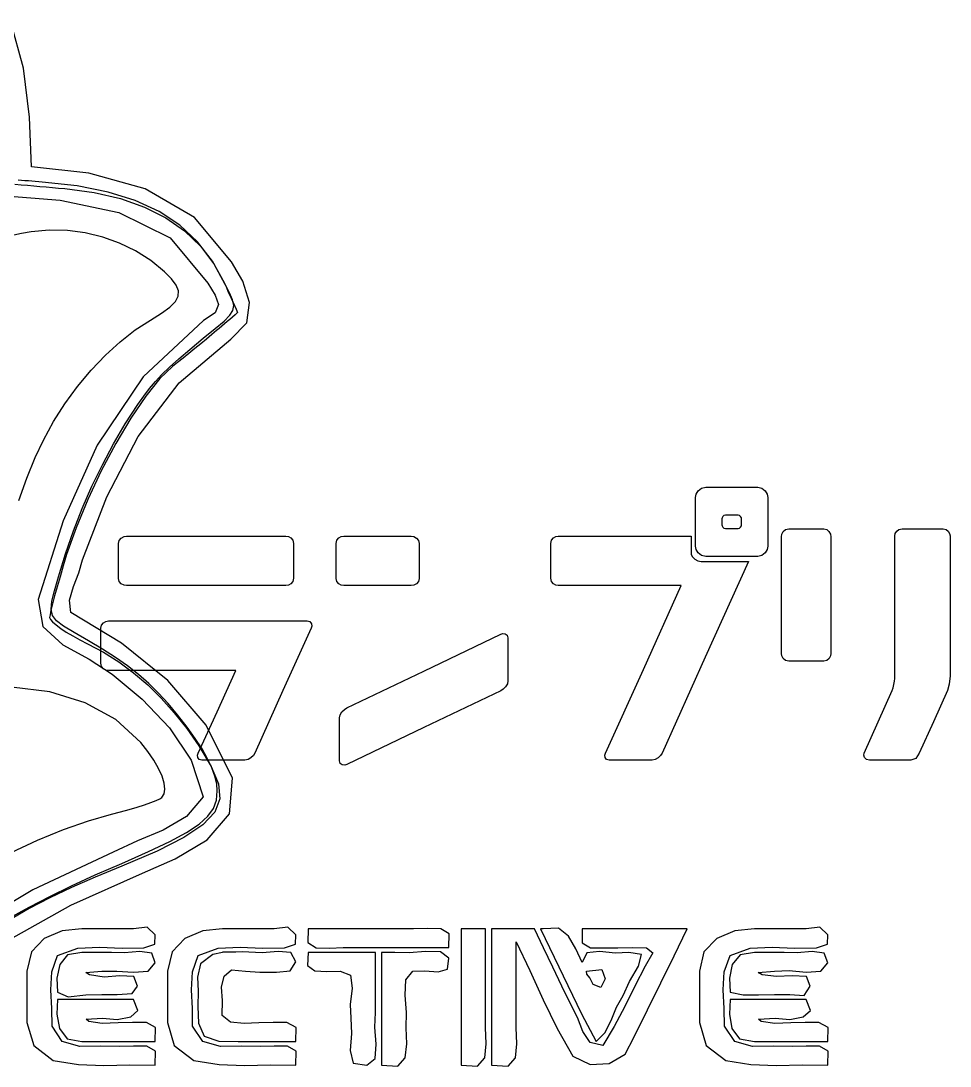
# Model space of a CAD drawing. Extents: x -4.9 to 91.4, y -0.3 to 57.5.
# Drawn here: x 55.58 to 91.43, y 3.59 to 43.93 of the extents above; entities that cross this region are included whole.
import ezdxf

# ---------------------------------------------------------------- set-up
doc = ezdxf.new("R2010")
doc.units = 0
doc.layers.get('0').update_dxf_attribs({"linetype": 'CONTINUOUS'})
for name, color, linetype in [('GMO_detective', 7, 'CONTINUOUS'), ('outer', 7, 'CONTINUOUS'), ('rose', 7, 'CONTINUOUS'), ('uros_logo', 7, 'CONTINUOUS')]:
    doc.layers.add(name, color=color, linetype=linetype)

msp = doc.modelspace()

# ---------------------------------------------------------------- linework, layer by layer
at = {"color": 1}
msp.add_lwpolyline([(55.104964, 9.281788), (55.8975, 9.72396), (56.696888, 10.140255), (57.536567, 10.548666), (58.449977, 10.967263), (59.470559, 11.414091), (60.504323, 11.86981), (61.332947, 12.263853), (61.977184, 12.611913), (62.457768, 12.929757), (62.79545, 13.233154), (63.010966, 13.537822), (63.125065, 13.859529), (63.158487, 14.213991), (63.135548, 14.486856), (63.066169, 14.783295), (62.949451, 15.104975), (62.784496, 15.453669), (62.570411, 15.831044), (62.306304, 16.238846), (61.991278, 16.678769), (61.624441, 17.152505), (61.263857, 17.583935), (60.896761, 17.983165), (60.516528, 18.355671), (60.116531, 18.706985), (59.690142, 19.042609), (59.23073, 19.368073), (58.731673, 19.68888), (58.186341, 20.010507), (57.632269, 20.324303), (57.226893, 20.568963), (56.954359, 20.778354), (56.798818, 20.986317), (56.74442, 21.226717), (56.7753, 21.533369), (56.875608, 21.940166), (57.029495, 22.480948), (57.300077, 23.367249), (57.607377, 24.247861), (57.949007, 25.117573), (58.322575, 25.971224), (58.725694, 26.80363), (59.155972, 27.609577), (59.611024, 28.38388), (60.088456, 29.121379), (60.319213, 29.451579), (60.540809, 29.744922), (60.77002, 30.018422), (61.023618, 30.289091), (61.318377, 30.573835), (61.671066, 30.889721), (62.098461, 31.253708), (62.617335, 31.682757), (63.081086, 32.061507), (63.418504, 32.347601), (63.641442, 32.57091), (63.761753, 32.761383), (63.791291, 32.94892), (63.741912, 33.163391), (63.625474, 33.434721), (63.453831, 33.792808), (62.969294, 34.660456), (62.390905, 35.409422), (61.708867, 36.045131), (60.913387, 36.573052), (59.994669, 36.998623), (58.942919, 37.327291), (57.748347, 37.564511), (56.401152, 37.715731), (56.268895, 37.725918), (56.136638, 37.736104), (56.004378, 37.74629), (55.872121, 37.756503), (55.739864, 37.766716), (55.607606, 37.776903), (55.475349, 37.787089)], dxfattribs=at)
at = {"layer": 'GMO_detective', "color": 7}
for points in [[(57.937532, 8.887348), (57.177223, 8.814852), (56.483721, 8.521932), (55.986278, 8.003719), (55.814148, 7.255398), (55.812296, 6.293294), (55.817746, 5.278802), (56.076009, 4.391681), (56.832521, 3.811688), (57.799446, 3.649181), (58.786257, 3.616849), (59.780055, 3.636164), (60.767943, 3.628755), (60.777362, 4.16406), (60.44331, 4.35591), (59.926931, 4.365435), (59.389382, 4.353264), (58.657153, 4.357497), (57.858935, 4.348237), (57.174249, 4.535085), (56.78261, 5.12717), (56.771894, 5.819346), (56.732088, 6.532715), (56.771093, 7.227273), (56.996801, 7.862934), (57.773136, 8.139503), (58.616765, 8.185567), (59.483447, 8.144874), (60.328941, 8.161278), (60.755542, 8.292961), (60.762157, 8.657848), (60.451499, 8.955822), (59.926275, 8.886819), (59.429112, 8.886819), (58.93195, 8.886819), (58.434795, 8.886819)], [(63.362523, 8.887348), (62.602349, 8.814799), (61.909019, 8.521799), (61.411722, 8.00356), (61.239655, 7.255398), (61.237803, 6.293294), (61.243227, 5.278802), (61.50149, 4.391681), (62.258002, 3.811688), (63.224924, 3.649181), (64.211735, 3.616849), (65.205533, 3.636164), (66.193424, 3.628755), (66.20279, 4.164166), (65.868574, 4.355963), (65.352007, 4.365223), (64.814342, 4.353317), (64.082224, 4.357285), (63.284156, 4.34829), (62.599613, 4.535165), (62.208083, 5.127223), (62.197367, 5.819399), (62.157563, 6.532768), (62.196568, 7.227326), (62.422274, 7.862987), (63.198484, 8.139556), (64.041978, 8.18562), (64.908528, 8.144927), (65.753901, 8.161331), (66.180891, 8.292961), (66.187585, 8.657875), (65.876773, 8.955875), (65.351234, 8.886871), (64.854072, 8.886871), (64.356909, 8.886871), (63.859755, 8.886871)], [(66.665163, 8.887348), (66.653812, 8.355615), (66.978585, 8.160008), (67.485649, 8.146779), (68.02116, 8.162654), (69.038538, 8.162654), (70.055919, 8.162654), (71.073297, 8.162654), (72.090678, 8.162654), (72.102002, 8.694493), (71.777054, 8.890046), (71.269792, 8.903276), (70.734181, 8.887401), (69.716929, 8.887401), (68.699678, 8.887401), (67.682427, 8.887374)], [(72.561959, 8.887348), (72.561959, 7.572686), (72.561959, 6.258052), (72.561959, 4.94339), (72.561959, 3.628755), (73.197496, 3.59137), (73.477385, 3.909584), (73.535466, 4.449625), (73.505571, 5.07764), (73.505571, 6.03006), (73.505571, 6.982507), (73.505571, 7.934927), (73.505571, 8.887348), (73.269666, 8.887348), (73.033764, 8.887348), (72.797861, 8.887348)], [(73.74173, 8.887348), (73.74173, 7.572686), (73.74173, 6.258052), (73.74173, 4.94339), (73.74173, 3.628755), (74.377228, 3.591396), (74.657127, 3.909611), (74.715227, 4.449651), (74.685343, 5.07764), (74.685343, 5.905283), (74.685343, 6.732899), (74.685343, 7.560542), (74.685343, 8.388158), (75.220857, 7.276247), (75.732701, 6.149176), (76.267471, 5.036762), (76.871771, 3.968798), (77.543228, 3.649975), (78.272039, 3.689107), (78.894217, 4.054655), (79.245779, 4.715002), (79.756647, 5.758201), (80.267846, 6.801215), (80.779092, 7.844228), (81.290105, 8.887348), (80.277762, 8.887348), (79.265422, 8.887348), (78.253081, 8.887348), (77.240741, 8.887348), (77.23029, 8.353339), (77.561132, 8.160617), (78.073958, 8.149769), (78.60947, 8.160617), (79.18669, 8.173052), (79.72204, 8.160617), (79.964964, 7.9689), (79.66472, 7.444575), (79.261847, 6.67358), (78.876611, 5.886947), (78.475929, 5.113941), (78.02673, 4.38385), (77.54708, 4.497065), (77.26109, 4.924076), (77.053834, 5.470123), (76.810383, 5.940446), (76.456011, 6.677072), (76.101562, 7.413672), (75.747121, 8.150272), (75.392783, 8.886924), (74.980017, 8.886924), (74.567251, 8.886924), (74.154485, 8.887136)], [(75.628955, 8.887348), (76.161252, 7.797291), (76.681277, 6.696413), (77.211925, 5.604901), (77.776109, 4.542891), (78.113953, 4.876398), (78.354012, 5.348229), (78.5644, 5.861283), (78.813254, 6.318509), (79.061404, 6.85265), (79.412604, 7.450899), (79.520586, 7.898415), (79.039081, 7.980436), (78.517326, 7.954507), (77.905813, 8.018218), (77.411347, 7.964878), (77.240741, 7.587741), (76.987349, 8.116193), (76.709336, 8.604323), (76.319433, 8.90907), (75.730378, 8.887374), (75.705031, 8.887374), (75.679684, 8.887374), (75.654337, 8.887374)], [(83.884778, 8.887348), (83.12458, 8.814825), (82.431073, 8.521852), (81.933704, 8.00364), (81.76191, 7.255398), (81.760058, 6.293215), (81.765376, 5.278697), (82.023546, 4.391575), (82.780199, 3.811556), (83.747023, 3.649155), (84.73372, 3.616849), (85.7274, 3.636164), (86.715171, 3.628755), (86.72459, 4.16406), (86.390538, 4.35591), (85.874159, 4.365435), (85.33661, 4.353264), (84.604389, 4.357497), (83.806165, 4.348237), (83.121471, 4.535085), (82.729835, 5.12717), (82.71912, 5.819346), (82.679316, 6.532715), (82.718321, 7.227273), (82.944026, 7.862934), (83.720364, 8.139503), (84.563993, 8.185567), (85.430672, 8.144874), (86.276169, 8.161278), (86.70277, 8.292961), (86.709384, 8.657848), (86.398727, 8.955822), (85.873502, 8.886819), (85.37634, 8.886819), (84.879177, 8.886819), (84.382017, 8.886819)], [(57.937532, 7.980436), (57.384516, 7.889049), (57.078845, 7.514346), (56.966615, 6.987878), (56.993922, 6.441117), (57.403989, 6.269826), (58.086085, 6.337162), (58.705487, 6.358593), (59.293521, 6.348539), (59.871318, 6.39111), (60.078124, 6.680274), (59.936921, 7.054315), (59.395462, 7.074159), (58.790958, 7.025343), (58.226983, 7.109904), (58.082394, 7.19764), (58.710067, 7.255557), (59.281319, 7.251853), (59.931079, 7.221293), (60.489361, 7.256324), (60.767853, 7.571231), (60.629024, 7.954903), (60.166598, 8.016604), (59.584549, 7.957867), (59.08399, 7.980621), (58.797375, 7.980621), (58.510759, 7.980621), (58.224147, 7.980594), (57.937532, 7.980594), (57.937532, 7.980568)], [(63.362523, 7.980436), (62.988797, 7.894552), (62.510766, 7.534586), (62.390328, 7.024523), (62.418911, 6.488292), (62.407507, 5.890598), (62.431002, 5.252556), (62.647839, 4.748128), (63.216463, 4.551251), (63.959979, 4.534318), (64.70436, 4.534318), (65.449016, 4.538287), (66.193363, 4.538287), (66.197729, 5.081979), (65.847272, 5.270865), (65.311909, 5.274834), (64.76155, 5.263721), (64.198765, 5.234167), (63.673956, 5.286475), (63.343185, 5.541798), (63.362552, 6.121209), (63.325934, 6.633786), (63.419165, 7.062491), (63.705256, 7.304849), (64.247242, 7.258388), (64.797522, 7.214864), (65.438401, 7.221743), (65.969846, 7.267543), (66.193376, 7.621211), (65.9945, 7.972498), (65.501676, 8.019673), (64.89523, 7.95829), (64.375295, 7.983425), (64.125192, 8.003005), (63.868917, 7.983425), (63.552433, 7.983425), (63.362542, 7.983399), (63.362542, 7.983425), (63.362542, 7.983425), (63.362539, 7.983425)], [(66.665163, 7.980436), (66.643758, 7.470795), (66.927777, 7.266564), (67.387464, 7.238015), (67.893104, 7.255478), (68.299155, 7.102416), (68.356712, 6.600872), (68.288246, 5.973281), (68.316228, 5.442156), (68.332183, 4.853273), (68.280459, 4.19671), (68.398122, 3.709533), (68.922254, 3.628835), (69.255224, 3.887095), (69.294427, 4.439121), (69.231935, 5.092853), (69.259838, 5.656178), (69.259838, 6.237255), (69.259838, 6.81836), (69.259838, 7.399437), (69.259838, 7.980515), (68.61117, 7.980515), (67.962502, 7.980515), (67.313833, 7.980489)], [(69.495481, 7.980436), (69.495481, 6.892522), (69.495481, 5.804609), (69.495481, 4.716669), (69.495481, 3.628755), (70.1301, 3.590841), (70.409802, 3.907891), (70.468235, 4.446185), (70.439091, 5.072057), (70.46375, 5.660332), (70.408312, 6.328722), (70.435374, 6.914588), (70.707534, 7.255398), (71.167018, 7.265982), (71.674965, 7.228067), (72.044979, 7.328079), (72.09067, 7.752418), (71.767026, 7.995067), (71.192325, 8.008296), (70.563821, 7.956888), (70.010315, 7.980436), (69.881606, 7.980436), (69.752897, 7.980436), (69.624188, 7.980436)], [(83.884778, 7.980436), (83.331762, 7.889049), (83.026092, 7.514346), (82.913861, 6.987878), (82.941168, 6.441117), (83.442874, 6.34465), (84.03359, 6.337241), (84.653125, 6.358673), (85.241286, 6.348618), (85.800102, 6.321896), (86.025437, 6.680485), (85.884051, 7.054527), (85.342709, 7.074106), (84.731712, 7.049499), (84.174272, 7.109719), (84.02969, 7.197402), (84.657314, 7.255398), (85.22399, 7.282068), (85.878328, 7.221082), (86.436604, 7.256113), (86.715099, 7.57102), (86.576357, 7.954665), (86.114104, 8.016393), (85.532211, 7.957708), (85.031755, 7.980462), (84.74501, 7.980462), (84.458265, 7.980462), (84.17152, 7.980436), (83.884778, 7.980436), (83.884778, 7.980409)], [(77.397837, 7.255398), (77.995618, 7.325777), (78.120337, 6.965097), (77.949612, 6.620822), (77.661058, 6.740228), (77.593541, 6.868101), (77.529245, 6.997694), (77.414596, 7.142924)], [(56.993922, 6.167114), (56.968522, 5.599266), (57.065611, 5.041048), (57.362757, 4.637876), (57.937532, 4.535165), (58.64511, 4.535165), (59.35269, 4.535165), (60.06027, 4.535165), (60.76785, 4.535165), (60.772269, 5.078804), (60.421987, 5.267716), (59.886815, 5.271685), (59.336558, 5.260837), (58.720346, 5.236231), (58.198131, 5.312643), (58.09516, 5.408528), (58.736698, 5.442183), (59.295712, 5.395351), (59.817261, 5.487453), (60.095902, 5.738198), (59.926187, 6.16722), (59.193122, 6.16722), (58.460057, 6.16722), (57.726992, 6.16722), (56.99393, 6.167194), (56.99393, 6.167114)], [(82.941168, 6.167114), (82.915768, 5.599266), (83.012857, 5.041048), (83.310008, 4.637876), (83.884778, 4.535165), (84.592359, 4.535165), (85.299936, 4.535165), (86.007516, 4.535165), (86.715097, 4.535165), (86.719515, 5.078804), (86.369231, 5.267716), (85.834058, 5.271685), (85.283802, 5.260837), (84.667625, 5.236231), (84.145414, 5.312669), (84.042433, 5.408528), (84.683941, 5.442183), (85.242956, 5.395351), (85.764505, 5.487453), (86.043145, 5.738198), (85.873428, 6.16722), (85.140363, 6.16722), (84.407301, 6.16722), (83.674236, 6.16722), (82.941174, 6.167194), (82.941174, 6.167114)]]:
    msp.add_lwpolyline(points, close=True, dxfattribs=at)
at = {"layer": 'outer', "color": 1}
for points in [[(54.867567, 8.32495), (57.507746, 9.796773), (60.27267, 11.033938), (61.527392, 11.596522), (62.764324, 12.32992), (63.624117, 13.332902), (63.747423, 14.704237), (62.733979, 16.744121), (61.25435, 18.471718), (59.462264, 19.91531), (57.511455, 21.10321), (57.457919, 21.573903), (57.605602, 22.096297), (57.817109, 22.628956), (57.955042, 23.130341), (58.893961, 25.569534), (60.112581, 27.888844), (61.682822, 29.959923), (63.676607, 31.65442), (64.29542, 32.281879), (64.398851, 33.068988), (64.149087, 33.893694), (63.708315, 34.634103), (62.274824, 36.347801), (60.370153, 37.449859), (58.204081, 38.062333), (55.986384, 38.30726), (55.919653, 40.216863), (55.681499, 42.108726), (55.178889, 43.934123)], [(54.834214, 37.192396), (57.094035, 37.008738), (59.354584, 36.541952), (61.346497, 35.554829), (62.800406, 33.810165), (63.083004, 33.350954), (63.200569, 32.981596), (63.073731, 32.666451), (62.623122, 32.369906), (60.296482, 30.192941), (58.529426, 27.557321), (57.217006, 24.635581), (56.254259, 21.600176), (56.431286, 20.555073), (57.201337, 19.849905), (58.211209, 19.299255), (59.107702, 18.717753), (60.258152, 17.756337), (61.314334, 16.6494), (62.144988, 15.393635), (62.61883, 13.985708), (61.966497, 13.223735), (61.068531, 12.698987), (60.07519, 12.282295), (59.13675, 11.844542), (56.040041, 10.395208), (53.104858, 8.644857)]]:
    msp.add_lwpolyline(points, dxfattribs=at)
at = {"layer": 'rose', "color": 7}
for points in [[(55.35376, 37.634054), (55.594494, 37.612544), (55.835225, 37.591033), (56.075958, 37.569522), (56.31669, 37.548012), (56.557423, 37.526501), (56.798154, 37.504991), (57.038888, 37.48348), (57.279619, 37.461969), (58.405701, 37.312694), (59.429485, 37.075019), (60.351388, 36.748695), (61.171829, 36.333469), (61.891229, 35.829091), (62.510004, 35.235313), (63.028574, 34.551871), (63.447357, 33.778547), (63.50955, 33.64062), (63.571745, 33.502692), (63.633938, 33.364792), (63.696131, 33.226864), (63.758324, 33.088937), (63.82052, 32.95101), (63.882712, 32.813083), (63.944905, 32.675182), (63.843512, 32.588213), (63.742121, 32.501271), (63.640727, 32.414329), (63.539336, 32.327361), (63.437943, 32.240419), (63.336552, 32.153477), (63.235161, 32.066508), (63.133767, 31.979566), (62.952496, 31.825817), (62.747955, 31.655293), (62.527152, 31.473656), (62.297105, 31.28657), (62.064816, 31.099694), (61.837301, 30.918746), (61.621568, 30.749333), (61.424628, 30.597171), (60.942851, 30.134124), (60.402866, 29.454463), (59.829786, 28.602902), (59.248727, 27.624182), (58.684805, 26.563097), (58.163137, 25.464336), (57.708837, 24.372665), (57.347019, 23.332826), (57.215426, 22.89883), (57.092659, 22.482191), (56.98141, 22.092883), (56.884361, 21.740882), (56.804203, 21.436108), (56.743621, 21.188564), (56.705299, 21.008171), (56.691937, 20.904905), (56.721642, 20.830583), (56.806777, 20.733164), (56.941373, 20.616773), (57.119459, 20.48554), (57.335068, 20.343644), (57.582228, 20.195186), (57.854969, 20.044348), (58.147325, 19.895228), (58.767617, 19.563706), (59.361683, 19.188553), (59.930796, 18.768633), (60.476229, 18.302755), (60.999255, 17.789754), (61.501148, 17.228494), (61.983182, 16.617756), (62.446626, 15.95643), (62.924757, 15.161093), (63.19932, 14.488126), (63.250861, 13.907021), (63.059922, 13.387327), (62.607051, 12.898536), (61.872787, 12.410194), (60.837682, 11.891796), (59.482275, 11.312915), (58.445087, 10.882438), (57.535037, 10.482309), (56.704217, 10.086254), (55.904715, 9.668054), (55.088624, 9.201487)], [(55.502921, 25.422558), (55.816844, 26.287242), (56.137315, 27.081495), (56.448918, 27.75605), (56.839839, 28.466562), (57.283363, 29.158288), (57.771096, 29.82181), (58.294645, 30.447735), (58.845621, 31.026617), (59.415632, 31.549089), (59.996278, 32.005707), (60.579176, 32.387104), (61.008603, 32.653063), (61.328838, 32.889256), (61.542852, 33.105844), (61.653617, 33.312986), (61.664095, 33.520869), (61.577264, 33.739653), (61.396093, 33.979498), (61.123551, 34.250564), (60.589431, 34.683977), (60.008891, 35.053045), (59.38953, 35.355461), (58.738955, 35.588984), (58.064765, 35.751335), (57.374565, 35.840238), (56.675957, 35.853414), (55.976544, 35.788605), (55.606855, 35.727761), (55.313813, 35.661401)], [(55.209361, 11.840467), (56.22739, 12.307721), (57.229243, 12.717905), (58.187068, 13.057603), (59.073025, 13.313349), (59.423082, 13.403678), (59.758521, 13.496309), (60.071367, 13.588648), (60.35364, 13.678051), (60.597372, 13.761871), (60.794581, 13.837515), (60.937295, 13.902365), (61.017535, 13.953747), (61.107046, 14.093685), (61.137341, 14.282544), (61.110838, 14.513975), (61.029952, 14.781575), (60.897099, 15.07894), (60.714698, 15.399721), (60.485159, 15.737461), (60.210905, 16.085838), (59.245176, 16.965895), (58.056782, 17.615023), (56.697682, 18.031081), (55.219831, 18.21195)]]:
    msp.add_lwpolyline(points, dxfattribs=at)
at = {"layer": 'uros_logo', "color": 7}
for points in [[(84.009063, 25.937827), (84.172929, 25.901781), (84.297469, 25.793622), (84.376126, 25.660894), (84.402344, 25.53799), (84.402344, 24.600665), (84.402344, 23.663341), (84.376126, 23.535535), (84.297469, 23.401153), (84.172929, 23.297916), (84.009063, 23.263504), (83.006191, 23.263504), (82.003322, 23.263504), (81.839454, 23.297916), (81.714914, 23.401153), (81.636257, 23.535535), (81.610038, 23.663341), (81.610038, 24.600665), (81.610038, 25.53799), (81.636257, 25.660894), (81.714914, 25.793622), (81.839454, 25.901781), (82.003322, 25.937827), (83.006191, 25.937827)], [(83.248716, 24.856297), (83.006191, 24.856297), (82.763667, 24.856297), (82.704676, 24.843102), (82.658792, 24.803789), (82.634213, 24.757898), (82.626023, 24.712008), (82.626023, 24.597293), (82.626023, 24.482599), (82.634213, 24.439997), (82.658792, 24.39084), (82.704676, 24.356427), (82.763667, 24.344908), (83.006191, 24.344908), (83.248716, 24.344908), (83.30607, 24.356427), (83.347036, 24.39084), (83.376532, 24.439997), (83.386355, 24.482599), (83.386355, 24.597293), (83.386355, 24.712008), (83.376532, 24.757898), (83.347036, 24.803789), (83.30607, 24.843102)], [(84.920166, 19.514206), (84.920166, 21.769025), (84.920166, 24.023844), (84.9382, 24.118892), (84.992277, 24.220495), (85.084043, 24.304065), (85.202028, 24.331922), (85.877162, 24.331922), (86.552297, 24.331922), (86.668643, 24.304065), (86.755493, 24.220495), (86.814484, 24.118892), (86.834152, 24.023844), (86.834152, 21.769025), (86.834152, 19.514206), (86.816118, 19.420813), (86.762043, 19.324131), (86.673553, 19.250384), (86.55229, 19.225816), (85.877156, 19.225816), (85.202021, 19.225816), (85.080759, 19.250405), (84.992271, 19.324131), (84.938194, 19.420813)], [(89.193837, 18.09184), (89.229888, 18.195078), (89.259384, 18.32125), (89.280687, 18.449076), (89.292165, 18.557235), (89.295433, 18.603125), (89.2987, 18.648995), (89.2987, 21.352809), (89.2987, 24.056623), (89.316733, 24.143481), (89.370809, 24.233607), (89.457659, 24.307353), (89.574005, 24.331922), (90.367127, 24.331922), (91.160246, 24.331922), (91.274952, 24.307353), (91.356886, 24.233607), (91.410962, 24.143481), (91.428995, 24.056623), (91.428995, 21.352809), (91.428995, 18.648995), (91.392943, 18.332727), (91.32412, 18.09184), (90.783358, 16.882505), (90.242595, 15.673149), (90.101669, 15.466674), (89.914858, 15.39785), (89.118461, 15.39785), (88.322064, 15.39785), (88.208995, 15.424073), (88.131977, 15.502742), (88.100842, 15.594501), (88.11232, 15.673149), (88.653085, 16.882505)], [(65.806636, 22.136105), (62.732478, 22.136105), (59.658321, 22.136105), (59.561639, 22.154117), (59.455124, 22.208176), (59.376468, 22.299956), (59.350249, 22.417939), (59.350249, 23.093075), (59.350249, 23.768191), (59.376468, 23.88454), (59.455124, 23.971398), (59.561639, 24.030379), (59.658321, 24.050067), (62.732478, 24.050067), (65.806636, 24.050067), (65.900042, 24.032054), (65.996724, 23.977975), (66.070466, 23.889483), (66.095045, 23.768212), (66.095045, 23.093096), (66.095045, 22.41796), (66.070464, 22.296689), (65.996724, 22.208197), (65.900044, 22.154117)], [(70.644013, 24.050067), (70.739057, 24.030379), (70.840654, 23.971398), (70.924226, 23.88454), (70.952083, 23.768191), (70.952083, 23.093054), (70.952083, 22.417939), (70.924226, 22.299956), (70.840654, 22.208176), (70.739057, 22.154096), (70.644013, 22.136084), (69.339626, 22.136084), (68.035239, 22.136084), (67.941833, 22.154096), (67.845152, 22.208176), (67.771409, 22.296668), (67.74683, 22.417939), (67.74683, 23.093054), (67.74683, 23.768191), (67.771411, 23.889462), (67.845152, 23.977954), (67.941831, 24.032033), (68.035239, 24.050046), (69.339626, 24.050046)], [(81.059444, 22.136105), (78.686641, 22.136105), (76.313835, 22.136105), (76.220432, 22.154117), (76.123748, 22.208197), (76.050005, 22.296689), (76.025427, 22.41796), (76.025427, 23.093075), (76.025427, 23.768212), (76.050007, 23.889483), (76.123748, 23.977975), (76.220427, 24.032054), (76.313835, 24.050067), (78.876726, 24.050067), (81.439616, 24.050067), (81.439616, 23.69612), (81.439616, 23.342172), (81.495332, 23.250392), (81.58382, 23.158633), (81.700166, 23.089808), (81.826344, 23.066873), (82.73745, 23.066873), (83.648554, 23.066873), (81.983657, 19.370001), (80.318761, 15.673149), (80.261407, 15.581389), (80.168004, 15.48963), (80.056573, 15.420805), (79.932033, 15.39785), (79.106141, 15.39785), (78.280248, 15.39785), (78.17865, 15.424073), (78.122935, 15.502742), (78.109823, 15.597789), (78.136042, 15.673149), (79.597742, 18.904627)], [(66.776733, 20.497421), (65.69193, 18.085285), (64.607126, 15.673149), (64.549773, 15.581389), (64.456367, 15.48963), (64.344936, 15.420805), (64.220398, 15.39785), (63.394505, 15.39785), (62.568611, 15.39785), (62.462096, 15.424073), (62.404743, 15.502742), (62.396553, 15.597768), (62.424412, 15.673149), (63.148706, 17.265943), (63.873003, 18.858737), (61.414987, 18.858737), (58.956972, 18.858737), (58.863566, 18.876749), (58.766884, 18.930829), (58.693146, 19.019321), (58.668563, 19.140571), (58.668563, 19.815707), (58.668563, 20.490844), (58.693144, 20.612094), (58.766884, 20.700586), (58.86357, 20.754665), (58.956972, 20.772678), (62.794753, 20.772678), (66.632534, 20.772678), (66.734133, 20.746455), (66.789847, 20.667807), (66.802958, 20.572759)], [(74.373642, 18.465455), (74.349061, 18.344205), (74.27532, 18.22949), (74.185192, 18.136076), (74.098344, 18.078729), (71.125783, 16.656363), (68.153223, 15.233998), (68.077845, 15.207754), (67.982801, 15.22074), (67.904145, 15.273165), (67.877926, 15.378036), (67.877926, 16.203934), (67.877926, 17.029831), (67.900867, 17.151081), (67.969692, 17.265796), (68.061457, 17.359189), (68.153223, 17.416557), (71.125783, 18.838923), (74.098344, 20.261309), (74.173723, 20.287532), (74.268766, 20.274546), (74.347423, 20.2221), (74.373642, 20.117229), (74.373642, 19.291332)]]:
    msp.add_lwpolyline(points, close=True, dxfattribs=at)

doc.saveas('drawing.dxf')
